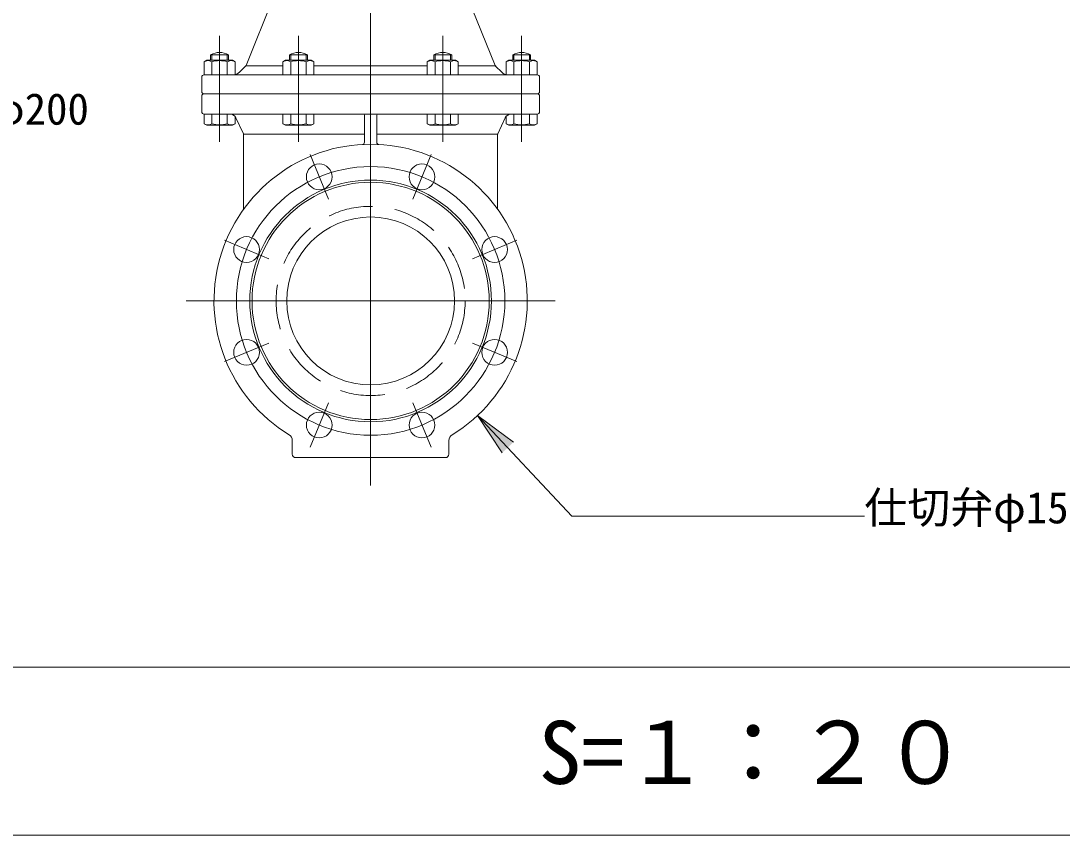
# Model space of a CAD drawing. Units: millimetres, scale not verified. Extents: x -6861 to 6881, y -3554 to 3095.
# Drawn here: x 4998 to 5929, y -705 to 23 of the extents above; entities that cross this region are included whole.
import ezdxf
from ezdxf.enums import TextEntityAlignment as Align

# ---------------------------------------------------------------- set-up
doc = ezdxf.new("R2010")
doc.units = ezdxf.units.MM
doc.header["$LTSCALE"] = 20
doc.linetypes.add('DASHED2', pattern=[3, 2, -1])
for name, color, linetype, lineweight in [('0-2_HIDEN', 7, 'DASHED2', 18), ('0-3_TEMP', 3, 'Continuous', 18), ('0-5_仕切弁', 7, 'Continuous', 18), ('0-7_注釈', 1, 'Continuous', 18), ('0-8_標題', 6, 'Continuous', 18), ('0-9_枠線', 6, 'Continuous', 18)]:
    doc.layers.add(name, color=color, linetype=linetype, lineweight=lineweight)
doc.styles.add('ＭＳ ゴシック', font='')
doc.styles.get('ＭＳ ゴシック').set_extended_font_data('MS Gothic')

msp = doc.modelspace()

# ---------------------------------------------------------------- linework, layer by layer
at = {"layer": '0-2_HIDEN'}
msp.add_circle((5310.8, -227.72), 84.5, dxfattribs=at)
at = {"layer": '0-3_TEMP'}
for p, q in [((5310.8, 560.59), (5310.8, -288.25)), ((5310.8, 258.78), (5310.8, -392.72)), ((5175.8, -85.72), (5175.8, 9.28)), ((5246.3, -85.72), (5246.3, 9.28)), ((5375.3, -85.72), (5375.3, 9.28)), ((5445.8, -85.72), (5445.8, 9.28)), ((5256.65, -96.99), (5273.1, -136.72)), ((5364.95, -96.99), (5348.49, -136.72)), ((5180.07, -173.57), (5219.79, -190.03)), ((5441.53, -173.57), (5401.8, -190.03)), ((5475.8, -227.72), (5145.8, -227.72)), ((5180.07, -281.87), (5219.79, -265.42)), ((5441.53, -281.87), (5401.8, -265.42)), ((5256.65, -358.45), (5273.1, -318.73)), ((5364.95, -358.45), (5348.49, -318.73))]:
    msp.add_line(p, q, dxfattribs=at)
msp.add_circle((5310.8, -227.72), 120, dxfattribs=at)
at = {"layer": '0-5_仕切弁'}
for p, q in [((5243.15, 90.92), (5199.45, -17.35)), ((5378.44, 90.92), (5422.14, -17.35)), ((5167.8, -7.72), (5183.8, -7.72)), ((5167.8, -7.72), (5167.8, -12.72)), ((5168.88, -7.2), (5168.88, -12.72)), ((5182.72, -7.2), (5182.72, -12.72)), ((5183.8, -7.72), (5183.8, -12.72)), ((5238.3, -7.72), (5254.3, -7.72)), ((5238.3, -7.72), (5238.3, -12.72)), ((5239.38, -7.2), (5239.38, -12.72)), ((5253.22, -7.2), (5253.22, -12.72)), ((5254.3, -7.72), (5254.3, -12.72)), ((5367.3, -7.72), (5383.3, -7.72)), ((5367.3, -7.72), (5367.3, -12.72)), ((5368.38, -7.2), (5368.38, -12.72)), ((5382.22, -7.2), (5382.22, -12.72)), ((5383.3, -7.72), (5383.3, -12.72)), ((5437.8, -7.72), (5453.8, -7.72)), ((5437.8, -7.72), (5437.8, -12.72)), ((5438.88, -7.2), (5438.88, -12.72)), ((5452.72, -7.2), (5452.72, -12.72)), ((5453.8, -7.72), (5453.8, -12.72)), ((5164.3, -12.72), (5161.94, -14.08)), ((5161.94, -14.08), (5161.94, -25.72)), ((5164.3, -12.72), (5187.3, -12.72)), ((5168.87, -14.08), (5168.87, -25.72)), ((5182.72, -14.08), (5182.72, -25.72)), ((5187.3, -12.72), (5189.65, -14.08)), ((5189.65, -14.08), (5189.65, -25.55)), ((5193.64, -23.38), (5199.01, -18.01)), ((5232.44, -17.72), (5199.3, -17.72)), ((5234.8, -12.72), (5232.44, -14.08)), ((5232.44, -14.08), (5232.44, -25.72)), ((5234.8, -12.72), (5257.8, -12.72)), ((5239.37, -14.08), (5239.37, -25.72)), ((5253.22, -14.08), (5253.22, -25.72)), ((5257.8, -12.72), (5260.15, -14.08)), ((5260.15, -14.08), (5260.15, -25.72)), ((5361.44, -17.72), (5260.15, -17.72)), ((5363.8, -12.72), (5361.44, -14.08)), ((5361.44, -14.08), (5361.44, -25.72)), ((5363.8, -12.72), (5386.8, -12.72)), ((5368.37, -14.08), (5368.37, -25.72)), ((5382.22, -14.08), (5382.22, -25.72)), ((5386.8, -12.72), (5389.15, -14.08)), ((5389.15, -14.08), (5389.15, -25.72)), ((5389.15, -17.72), (5422.3, -17.72)), ((5427.95, -23.38), (5422.58, -18.01)), ((5434.3, -12.72), (5457.3, -12.72)), ((5438.87, -14.08), (5438.87, -25.72)), ((5452.72, -14.08), (5452.72, -25.72)), ((5457.3, -12.72), (5459.65, -14.08)), ((5459.65, -14.08), (5459.65, -25.72)), ((5159.8, -40.72), (5159.8, -27.72)), ((5161.8, -25.72), (5459.8, -25.72)), ((5188.63, -25.7), (5188.63, -25.72)), ((5432.96, -25.7), (5432.96, -25.72)), ((5461.8, -27.72), (5461.8, -40.72)), ((5159.8, -58.72), (5159.8, -44.72)), ((5161.8, -42.72), (5459.8, -42.72)), ((5461.8, -44.72), (5461.8, -58.72)), ((5161.8, -60.72), (5459.8, -60.72)), ((5161.94, -69.36), (5161.94, -60.72)), ((5168.87, -69.36), (5168.87, -60.72)), ((5182.72, -69.36), (5182.72, -60.72)), ((5189.65, -69.36), (5189.65, -62.94)), ((5190.42, -64.16), (5197.11, -78.32)), ((5232.44, -69.36), (5232.44, -60.72)), ((5239.37, -69.36), (5239.37, -60.72)), ((5253.22, -69.36), (5253.22, -60.72)), ((5260.15, -69.36), (5260.15, -60.72)), ((5305.3, -85.92), (5305.3, -61.72)), ((5316.3, -85.92), (5316.3, -61.72)), ((5361.44, -69.36), (5361.44, -60.72)), ((5368.37, -69.36), (5368.37, -60.72)), ((5382.22, -69.36), (5382.22, -60.72)), ((5389.15, -69.36), (5389.15, -60.72)), ((5431.17, -64.16), (5424.49, -78.32)), ((5438.87, -69.36), (5438.87, -60.72)), ((5452.72, -69.36), (5452.72, -60.72)), ((5459.65, -69.36), (5459.65, -60.72)), ((5164.3, -70.72), (5161.94, -69.36)), ((5164.3, -70.72), (5187.3, -70.72)), ((5187.3, -70.72), (5189.65, -69.36)), ((5234.8, -70.72), (5232.44, -69.36)), ((5234.8, -70.72), (5257.8, -70.72)), ((5257.8, -70.72), (5260.15, -69.36)), ((5363.8, -70.72), (5361.44, -69.36)), ((5363.8, -70.72), (5386.8, -70.72)), ((5386.8, -70.72), (5389.15, -69.36)), ((5434.3, -70.72), (5457.3, -70.72)), ((5457.3, -70.72), (5459.65, -69.36)), ((5305.3, -78.72), (5197.3, -78.72)), ((5197.3, -79.17), (5197.3, -145.76)), ((5316.3, -78.72), (5424.3, -78.72)), ((5424.3, -79.17), (5424.3, -145.76)), ((5240.8, -364.72), (5240.8, -352.38)), ((5380.8, -364.72), (5380.8, -352.38)), ((5243.8, -367.72), (5377.8, -367.72))]:
    msp.add_line(p, q, dxfattribs=at)
for points in [[(5434.3, -12.72), (5431.94, -14.08), (5431.94, -25.55)], [(5434.3, -70.72), (5431.94, -69.36), (5431.94, -62.94)]]:
    msp.add_lwpolyline(points, dxfattribs=at)
for centre, radius in [((5264.87, -116.86), 11.5), ((5356.72, -116.86), 11.5), ((5310.8, -227.72), 108), ((5310.8, -227.72), 106), ((5310.8, -227.72), 75), ((5199.93, -181.8), 11.5), ((5421.66, -181.8), 11.5), ((5199.93, -273.65), 11.5), ((5421.66, -273.65), 11.5), ((5264.87, -338.59), 11.5), ((5356.72, -338.59), 11.5)]:
    msp.add_circle(centre, radius, dxfattribs=at)
for centre, radius, start, end in [((5175.8, -22.72), 17, 61.928, 118.072), ((5246.3, -22.72), 17, 61.928, 118.072), ((5375.3, -22.72), 17, 61.928, 118.072), ((5445.8, -22.72), 17, 61.928, 118.072), ((5165.4, -19.15), 6.13, 55.616, 115.616), ((5175.8, -35.94), 22.93, 72.412, 107.588), ((5186.19, -19.15), 6.13, 64.384, 124.384), ((5197.59, -16.6), 2, 315, 338.018), ((5235.9, -19.15), 6.13, 55.616, 115.616), ((5246.3, -35.94), 22.93, 72.412, 107.588), ((5256.69, -19.15), 6.13, 64.384, 124.384), ((5364.9, -19.15), 6.13, 55.616, 115.616), ((5375.3, -35.94), 22.93, 72.412, 107.588), ((5385.69, -19.15), 6.13, 64.384, 124.384), ((5424, -16.6), 2, 201.982, 225), ((5435.4, -19.15), 6.13, 55.616, 115.616), ((5445.8, -35.94), 22.93, 72.412, 107.588), ((5456.19, -19.15), 6.13, 64.384, 124.384), ((5161.8, -27.72), 2, 90, 180), ((5187.98, -17.72), 8, 274.66, 315), ((5433.61, -17.72), 8, 225, 265.34), ((5459.8, -27.72), 2, 0, 90), ((5161.8, -40.72), 2, 180, 270), ((5161.8, -44.72), 2, 90, 180), ((5459.8, -40.72), 2, 270, 0), ((5459.8, -44.72), 2, 0, 90), ((5161.8, -58.72), 2, 180, 270), ((5184.99, -66.72), 6, 25.278, 90), ((5304.3, -61.72), 1, 0, 90), ((5317.3, -61.72), 1, 90, 180), ((5436.6, -66.72), 6, 90, 154.722), ((5459.8, -58.72), 2, 270, 0), ((5165.4, -64.3), 6.13, 244.384, 304.384), ((5175.8, -47.51), 22.93, 252.412, 287.588), ((5186.19, -64.3), 6.13, 235.616, 295.616), ((5235.9, -64.3), 6.13, 244.384, 304.384), ((5246.3, -47.51), 22.93, 252.412, 287.588), ((5256.69, -64.3), 6.13, 235.616, 295.616), ((5364.9, -64.3), 6.13, 244.384, 304.384), ((5375.3, -47.51), 22.93, 252.412, 287.588), ((5385.69, -64.3), 6.13, 235.616, 295.616), ((5435.4, -64.3), 6.13, 244.384, 304.384), ((5445.8, -47.51), 22.93, 252.412, 287.588), ((5456.19, -64.3), 6.13, 235.616, 295.616), ((5195.3, -79.17), 2, 0, 25.278), ((5426.3, -79.17), 2, 154.722, 180), ((5310.8, -227.72), 140, 301.369, 238.631), ((5303.3, -85.92), 2, 273.028, 0), ((5318.3, -85.92), 2, 180, 266.972), ((5234.8, -352.38), 6, 0, 58.631), ((5386.8, -352.38), 6, 121.369, 180), ((5243.8, -364.72), 3, 180, 270), ((5377.8, -364.72), 3, 270, 0)]:
    msp.add_arc(centre, radius, start, end, dxfattribs=at)
at = {"layer": '0-7_注釈'}
for p, q in [((5406.43, -329.97), (5490.57, -419.92)), ((5406.43, -329.97), (5438.41, -353.99)), ((5406.43, -329.97), (5428.27, -363.48)), ((5490.57, -419.92), (5752.16, -419.92))]:
    msp.add_line(p, q, dxfattribs=at)
at = {"layer": '0-7_注釈', "color": 20}
msp.add_solid([(5438.41, -353.99), (5428.27, -363.48), (5406.43, -329.97)], dxfattribs=at)
at = {"layer": '0-8_標題'}
msp.add_line((1260.93, -555.04), (6860.93, -555.04), dxfattribs=at)
at = {"layer": '0-9_枠線'}
msp.add_line((1260.93, -705.04), (6860.93, -705.04), dxfattribs=at)

# ---------------------------------------------------------------- texts
at = {"layer": '0-7_注釈', "style": 'ＭＳ ゴシック'}
for s, p in [('仕切弁φ200', (4857.24, -78.68)), ('仕切弁φ150', (5752.16, -434.92))]:
    msp.add_text(s, height=28.15, dxfattribs=at).set_placement(p, align=Align.BOTTOM_LEFT)
at = {"layer": '0-8_標題', "style": 'ＭＳ ゴシック'}
msp.add_text('S=１：２０', height=56.3, dxfattribs=at).set_placement((5460.93, -676.12), align=Align.BOTTOM_LEFT)

doc.saveas('drawing.dxf')
